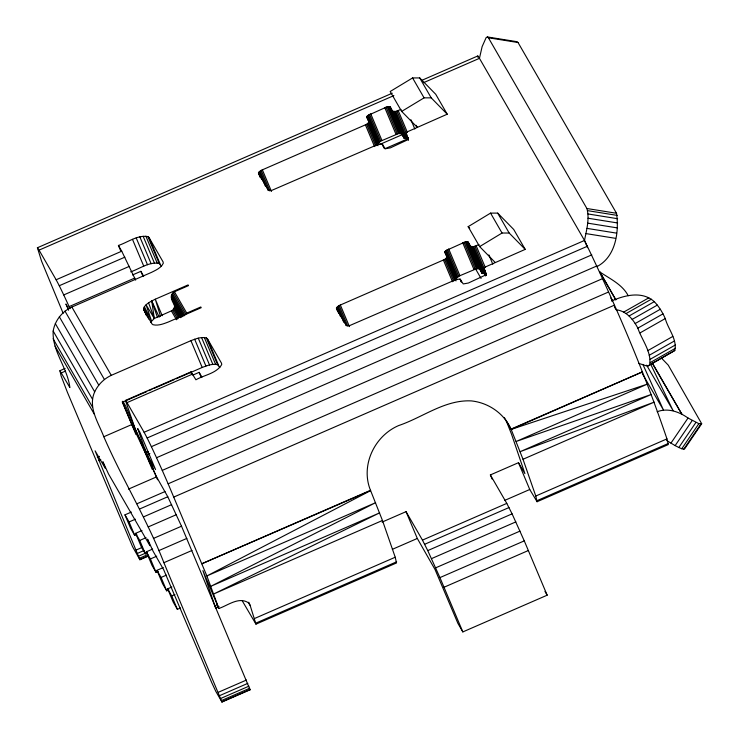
<?xml version="1.0" encoding="UTF-8"?>
<svg xmlns="http://www.w3.org/2000/svg" width="739" height="739" viewBox="0 0 739 739"><rect width="100%" height="100%" fill="white"/><g stroke="black" fill="none" stroke-linecap="round" stroke-linejoin="round"><path stroke-width="1.11" d="M65.115 368.447L59.914 370.719L69.854 387.532C67.563 367.736 51.989 351.219 53.171 331.054C54.926 320.495 62.196 311.47 71.877 307.045L151.523 272.358C155.874 270.141 161.111 267.971 163.273 263.287L163.116 261.966L149.001 237.496L147.883 236.6C137.362 234.799 127.893 242.346 118.425 245.468L120.596 250.623M146.765 391.605L122.545 402.155L131.93 424.491L156.566 476.886L167.781 496.747L181.517 526.205L250.087 689.81L221.977 702.05L163.892 562.693C147.006 519.184 122.351 479.482 103.82 436.74C98.472 422.671 87.71 407.355 94.694 391.855C98.102 384.557 103.996 378.765 111.275 375.347L190.921 340.661C195.761 338.822 201.082 336.633 206.32 337.908L207.437 338.804L221.552 363.283L221.709 364.595C216.416 373.564 204.223 374.95 195.909 379.791L191.041 371.856L125.445 400.427L135.246 429.202L146.267 452.979L148.382 452.056M181.535 317.133C180.501 310.546 164.834 298.057 174.441 291.757L188.491 285.633L188.085 284.921L155.282 299.203C150.941 301.42 145.703 303.6 143.532 308.283L144.973 312.634M150.525 322.361L154.312 318.491L172.603 310.352L174.57 307.027L174.256 304.523M587.533 247.676L584.503 240.461C586.489 230.078 589.796 219.003 586.895 208.509L488.405 37.763L487.417 36.95L486.197 37.513L482.124 46.64L479.445 58.335L584.503 240.461C615.67 304.93 643.965 371.033 666.957 438.892L668.259 444.592L537.077 501.726L529.752 489.495L518.482 462.688L490.373 474.928L492.109 479.048M596.946 266.576C615.596 257.024 619.282 232.157 616.52 213.266L518.03 42.52L517.041 41.707L487.417 36.95M392.27 93.206L37.412 247.75L41.56 261.153L63.138 313.271M59.914 370.719L61.097 375.902L67.388 392.252L132.549 546.648L139.902 559.756L148.234 556.134M139.902 559.756L95.109 450.836L105.234 468.267L102.823 461.746L103.118 462.18L108.522 473.967L149.888 545.678L147.477 539.156L147.772 539.59L153.167 551.368L163.679 569.723L211.659 682.466L215.779 691.307L221.977 702.05M537.077 501.726L535.775 496.026L523.009 459.27L511.046 429.1C503.98 413.36 488.424 402.7 471.371 400.907C444.924 399.54 422.745 417.443 398.7 425.544C374.488 435.853 360.327 465.441 370.498 490.308L382.46 520.478L395.226 557.234L396.52 562.942L255.971 624.15L250.133 605.38L248.276 602.682C238.623 596.484 227.741 605.537 218.846 608.483L202.911 570.573L215.705 608.289L218.827 606.931M477.699 57.088L477.81 55.952L421.84 80.329M638.607 363.348L646.154 365.759L648.223 365.888L649.636 364.789C651.78 351.801 641.812 340.005 637.849 328.144C633.305 319.479 626.496 310.971 616.067 309.733L614.423 306.888M648.223 365.888L674.809 350.498C677.33 339.21 667.991 328.966 665.266 318.574C662.55 312.394 658.985 306.546 654.283 301.669C642.376 290.787 624.667 295.138 611.486 301.05M260.23 177.378L258.438 172.815L261.172 170.367L366.618 124.318L369.343 121.87L366.83 117.168L367.625 115.561L387.208 106.749L390.257 106.961L392.723 111.238L403.993 138.045L405.027 138.479L408.251 137.907M408.455 140.188L405.803 133.565L407.485 131.745L447.224 114.203L435.733 94.278L419.715 77.928L412.584 77.937L390.192 91.497L401.674 111.413L417.212 127.274L416.066 125.279M337.769 311.525L336.411 307.987L339.146 305.54L444.582 259.5L447.317 257.052L444.804 252.341L445.599 250.743L465.173 241.93L468.23 242.143L470.688 246.41L481.957 273.218L485.015 273.43L473.745 246.623L470.688 246.41M486.428 275.361L483.768 268.737L485.458 266.927L525.198 249.376L513.707 229.459L497.68 213.109L490.557 213.109L468.156 226.67L479.648 246.595L495.185 262.447M143.689 309.595L151.901 323.83L153.019 324.726C158.257 326.001 163.578 323.811 168.418 321.973L201.211 307.692L200.805 306.981L186.745 313.105L183.983 315.849L171.67 294.51M666.726 440.518L670.947 443.123L688.027 418.034L698.854 423.65L701.699 423.761L668.259 365.158L661.433 358.055M670.947 443.123L675.15 445.599L692.231 420.5M675.15 445.599L678.845 447.511L695.926 422.422M678.845 447.511L681.774 448.739L698.854 423.65M681.774 448.739L683.751 449.201L700.821 424.103M701.699 423.761L684.619 448.859L683.751 449.201M403.993 138.045L401.526 133.777L398.469 133.565L380.779 141.084L378.322 142.987L378.1 143.976M456.286 278.169L459.935 275.684L476.443 268.737L479.5 268.95L481.957 273.218M401.674 111.413L424.075 97.853L431.207 97.853L447.224 114.203M479.648 246.595L502.04 233.034L509.171 233.025L525.198 249.376M623.624 312.135L648.787 297.845M626.201 313.484L651.364 299.193M629.111 315.959L654.283 301.669M632.159 319.396L657.331 305.096M635.143 323.553L660.315 309.253M637.849 328.144L663.022 313.853M640.103 332.873L665.266 318.574M647.613 350.739L672.786 336.448M649.248 355.274L674.421 340.975M650.172 359.293L675.335 345.002M650.302 362.544L675.464 348.245M649.636 364.789L674.809 350.498M504.349 417.618L511.176 429.414L642.228 371.966L511.046 429.1M37.412 247.75L39.047 250.133L393.896 95.59M423.475 82.703L479.445 58.335L477.81 55.952M392.723 111.238L395.771 111.441L401.037 109.39M39.047 250.133L56.136 279.767L121.732 251.195L135.662 280.127M379.458 144.585L402.727 134.452M56.136 279.767L59.286 285.725L124.873 257.154M384.917 148.742L408.196 138.609M59.286 285.725L63.739 294.935L129.334 266.363M130.701 271.841C139.819 268.765 149.01 261.615 159.153 263.407L161.398 266.262M132.54 274.954L140.872 271.324L143.662 276.155M63.739 294.935L69.133 306.62L134.729 278.058M61.392 372.881L65.559 371.061M473.745 246.623L479.011 244.572M148.862 390.691L151.994 389.324M154.091 388.418L173.961 379.763M176.048 378.848L202.19 367.468C207.031 365.629 212.352 363.44 217.589 364.715L219.834 367.569M125.445 400.427L127.016 402.626L192.602 374.063M192.824 375.107L199.142 372.354L201.932 377.186M103.82 436.74L131.93 424.491M127.016 402.626L144.105 432.26L584.503 240.461M97.345 457.293L99.432 456.388M144.105 432.26L147.144 437.987L587.542 246.189M98.721 460.619L100.809 459.704M147.144 437.987L151.384 446.67L591.782 254.872M157.546 479.759L147.098 454.91L149.915 453.691M151.384 446.67L156.539 457.727L596.936 265.929M156.539 457.727L162.257 470.392L602.654 278.594M128.457 489.126L156.566 476.886M218.846 608.483L206.874 575.949L168.141 483.805L608.539 292.007M136.909 503.786L165.019 491.546M136.789 534.454L134.71 535.359L130.6 528.246L124.965 514.843L131.311 512.081M139.671 508.986L167.781 496.747M173.794 497.061L614.192 305.262M124.965 514.843L129.076 521.956L135.413 519.194M143.523 516.884L171.633 504.645M148.206 526.935L176.325 514.695M147.458 552.948L145.38 553.853L141.269 546.74L135.634 533.336L141.98 530.574M135.634 533.336L139.745 540.449L146.082 537.687M153.407 538.445L181.517 526.205M136.29 549.973L142.535 547.257M137.657 553.299L143.911 550.583M158.128 571.45L156.049 572.356L151.938 565.243L146.304 551.839L152.65 549.077M138.775 556.107L146.063 552.929M139.551 558.204L147.883 554.573M158.756 550.647L186.865 538.398M139.939 559.451L148.262 555.82M146.304 551.839L150.414 558.952L156.751 556.19M163.892 562.693L192.001 550.453M168.797 589.944L166.718 590.849L162.608 583.736L156.973 570.332L163.319 567.57M156.973 570.332L161.084 577.445L166.367 575.145M370.498 490.308L201.83 563.765L370.627 490.631L206.874 575.949L375.606 502.686L210.957 586.239L379.643 512.866L213.793 593.934L382.46 520.478M180.51 607.994L177.388 609.352L173.277 602.239L167.651 588.835L171.873 586.988M167.651 588.835L171.753 595.948L174.921 594.562M523.009 459.27L654.191 402.136L520.191 451.649L651.345 394.441L516.164 441.469L647.272 384.151L511.176 429.414M382.1 522.085L406.044 511.656L422.459 540.117L427.752 550.592L439.936 577.602L462.836 631.919L547.165 595.191L524.274 540.874L512.09 513.864L506.788 503.388L490.373 474.928M215.114 605.703L217.192 604.788M215.751 607.772L218.873 606.414M392.326 549.345L417.313 538.463L435.049 569.538L457.912 623.383L462.836 631.919M504.765 500.377L529.752 489.495M422.459 540.117L506.788 503.388M424.676 544.274L509.005 507.545M254.669 618.451L395.226 557.234M535.775 496.026L666.957 438.892M256.082 623.014L396.64 561.806M537.188 500.589L668.37 443.465M427.752 550.592L512.09 513.864M431.502 558.629L515.831 521.9M435.659 567.838L519.988 531.11M439.936 577.602L524.274 540.874M444.056 587.237L528.385 550.509M218.365 692.267L246.475 680.028M219.732 695.593L247.851 683.344M220.85 698.401L248.96 686.152M221.626 700.498L249.736 688.249M222.014 701.736L250.124 689.496M657.174 411.734C667.742 407.651 679.224 411.752 688.027 418.034M488.405 37.763L518.03 42.52M586.895 208.509L616.52 213.266M587.607 210.643L617.231 215.4M587.976 213.959L617.601 218.707M587.985 218.217L617.61 222.966M587.644 223.132L617.268 227.889M586.96 228.379L616.585 233.136M585.99 233.598L615.615 238.346M405.85 133.999L408.316 138.267L407.522 139.874L390.395 147.855L385.259 148.77L382.054 143.902L378.165 144.336L271.398 190.542L268.34 190.329L258.493 173.249M483.823 269.181L486.29 273.448L485.495 275.047L468.369 283.028L463.233 283.942L460.027 279.083L456.129 279.518L349.371 325.714L346.314 325.502L336.467 308.431M615.818 299.932L599.819 271.952C609.915 278.797 622.321 284.413 628.196 295.711M468.156 226.67L469.718 228.259M255.971 624.15L242.253 600.825M249.643 689.164L250.087 689.81M610.682 297.983L612.576 300.847M159.208 317.151L151.735 300.939L154.312 318.491L146.073 304.782L151.495 320.911L144.345 306.639L148.613 318.971M652.445 363.616L681.894 414.246L652.26 362.858M646.625 365.158L673.109 410.672L650.754 364.373M642.283 373.537L663.483 410.09L642.884 364.373M599.819 271.952L615.809 299.674M419.715 77.928L431.207 97.853M497.68 213.109L509.171 233.025M412.584 77.937L424.075 97.853M490.557 213.109L502.04 233.034M483.869 272.959L485.597 275.952M475.306 268.469L481.061 278.446M518.482 462.688L524.912 473.625L511.564 434.273L506.123 420.565M544.976 591.394L547.165 595.191M174.441 291.757L186.745 313.105M173.286 292.441L185.6 313.779M172.344 293.374L184.658 314.722M171.319 295.757L183.069 316.135M171.3 297.041L182.496 316.44M171.633 298.27L182.265 316.698M174.589 305.743L180.741 316.421M174.57 307.027L180.722 317.696M174.219 308.274L179.254 317.013M173.545 309.41L178.579 318.139M172.603 310.352L177.637 319.082M171.448 311.027L176.492 319.756M118.425 245.468L121.732 251.195M71.877 307.045L111.275 375.347M122.859 401.231L125.621 406.016L152.271 469.422M64.986 311.128L104.384 379.43M147.098 454.91L155.559 469.57L139.782 432.038L137.657 428.555L146.267 452.979M59.332 316.763L98.73 385.056M55.305 323.553L94.694 391.855M53.171 331.054L92.569 399.356M53.079 338.739L92.477 407.041M55.037 346.101L94.435 414.394M68.662 308.957L65.91 303.978L68.542 310.232M69.133 306.62L70.076 308.69M147.006 316.181L143.532 308.283L146.396 315.507M162.257 470.392L168.141 483.805M488.895 254.9L492.793 264.183M476.193 245.791L485.301 267.444M474.955 246.272L485.338 271.287M483.768 268.737L486.373 274.926M472.646 246.817L483.916 273.624M471.731 246.844L483.001 273.652M471.066 246.706L482.336 273.513M468.23 242.143L479.5 268.95M467.861 241.847L479.131 268.654M467.187 241.699L478.456 268.516M466.272 241.736L477.542 268.543M465.173 241.93L476.443 268.737M463.963 242.281L475.232 269.088M410.921 119.727L414.819 129.002M462.725 242.762L473.995 269.569M398.229 110.619L407.328 132.272M396.982 111.099L406.958 134.812M405.803 133.565L408.399 139.745M395.771 111.441L407.041 138.258M394.672 111.644L405.942 138.452M393.758 111.672L405.027 138.479M393.093 111.534L404.362 138.341M390.257 106.961L401.526 133.777M389.887 106.665L401.157 133.473M389.222 106.527L400.492 133.334M448.665 248.877L459.935 275.684M388.308 106.555L399.577 133.362M460.397 279.379L461.265 281.439M447.483 249.459L458.753 276.266M460.027 279.083L461.33 282.169M387.208 106.749L398.469 133.565M446.439 250.087L457.709 276.903M385.989 107.1L397.259 133.907M445.599 250.743L456.868 277.55M384.751 107.58L396.021 134.387M447.271 256.609L456.804 279.296M445.017 251.362L456.85 279.73M444.749 251.907L456.148 279.25M446.476 258.216L456.009 280.903M445.635 258.862L454.734 280.515M444.582 259.5L453.691 281.153M443.4 260.073L452.508 281.725M370.692 113.704L381.961 140.512M382.423 144.207L384.16 148.327M382.054 143.902L382.922 145.962M369.509 114.277L380.779 141.084M368.465 114.915L379.735 141.722M367.625 115.561L378.895 142.368M367.052 116.18L378.83 144.123M369.343 121.87L378.885 144.558M366.775 116.725L371.117 127.043M371.976 129.103L373.278 132.198M374.146 134.258L377.611 142.507M366.83 117.168L368.133 120.263M369.001 122.323L378.183 144.077M368.502 123.043L378.035 145.722M367.662 123.69L376.761 145.343M366.618 124.318L375.717 145.971M365.426 124.9L374.534 146.553M340.328 304.967L349.436 326.62M339.146 305.54L347.81 326.167M338.102 306.177L346.332 325.77M337.261 306.824L343.755 322.287M336.679 307.442L340.587 316.726M336.411 307.987L338.582 313.142M262.354 169.785L271.462 191.438M406.044 511.656L417.313 538.463M261.172 170.367L269.846 190.985M260.128 170.995L268.359 190.588M259.287 171.651L265.356 186.08M258.715 172.27L261.745 179.485M258.438 172.815L260.174 176.935M207.437 338.804L218.707 365.611M206.32 337.908L217.589 364.715M204.324 337.492L215.594 364.299M201.581 337.584L212.85 364.392M198.274 338.166L209.543 364.983M194.643 339.219L205.913 366.027M149.001 237.496L160.271 264.303M147.883 236.6L159.153 263.407M190.921 340.661L202.19 367.468M145.888 236.184L157.158 262.992M143.144 236.268L154.414 263.075M199.142 372.354L201.341 377.564M139.837 236.859L151.107 263.666M136.207 237.912L147.477 264.719M132.484 239.353L143.754 266.16M162.22 315.701L155.282 299.203L160.575 316.486M140.872 271.324L143.061 276.543M248.803 602.22L250.133 605.38M147.837 451.991L149.176 455.159M144.881 448.859L153.315 468.932M122.212 401.831L135.985 434.587M171.753 595.948L177.388 609.352M161.084 577.445L166.718 590.849M150.414 558.952L156.049 572.356M139.745 540.449L145.38 553.853M129.076 521.956L134.71 535.359M148.585 302.842L154.312 318.491M151.735 300.939L157.305 316.939M191.041 371.856L191.179 373.592"/></g></svg>
